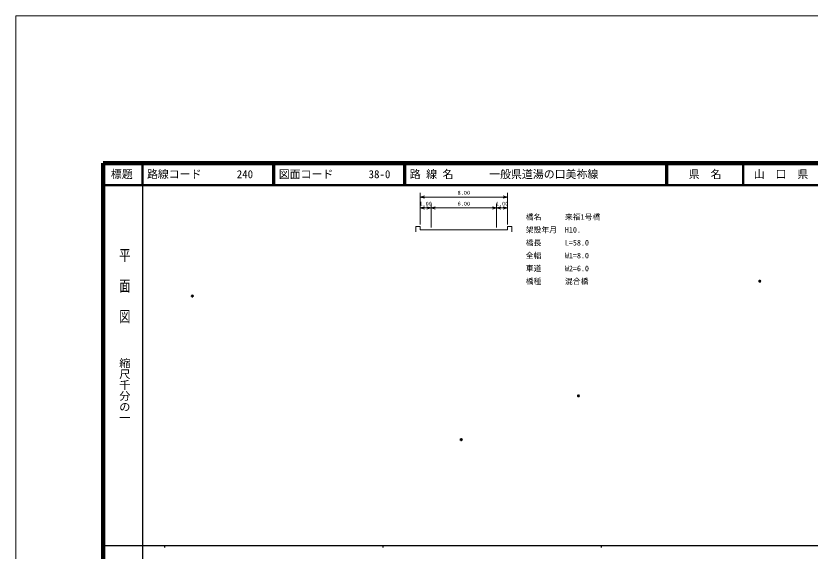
# Model space of a CAD drawing. Units: millimetres on the paper, with parts at other scales. Extents: x 0 to 700, y -48 to 448.
# Drawn here: x 0 to 363.7, y 202.4 to 447.5 of the extents above; entities that cross this region are included whole.
import ezdxf
from ezdxf.enums import TextEntityAlignment as Align

# ---------------------------------------------------------------- set-up
doc = ezdxf.new("R2010")
doc.units = ezdxf.units.MM
doc.header["$PDMODE"] = 32
doc.header["$PDSIZE"] = 0.5
for name, color, linetype, lineweight in [('S-STR-HTXT', 7, 'Continuous', 13), ('S-TTL', 2, 'Continuous', 50), ('S-TTL-BAND', 7, 'Continuous', 25), ('S-TTL-LINE', 7, 'Continuous', 50), ('作業レイヤ1', 7, 'Continuous', 13)]:
    doc.layers.add(name, color=color, linetype=linetype, lineweight=lineweight)
doc.layers.add('S-TTL-TXT', color=7, linetype='Continuous')
doc.styles.add('@ＭＳ ゴシック', font='')
doc.styles.add('ＭＳ ゴシック', font='')
doc.styles.get('@ＭＳ ゴシック').set_extended_font_data('@MS Gothic')
doc.styles.get('ＭＳ ゴシック').set_extended_font_data('MS Gothic')

msp = doc.modelspace()

# ---------------------------------------------------------------- linework, layer by layer
at = {"layer": 'S-STR-HTXT'}
for p, q in [((185.139, 352.041), (185.139, 366.541)), ((187.071, 365.059), (185.139, 364.541)), ((185.139, 364.541), (225.139, 364.541)), ((185.139, 364.541), (187.071, 364.023)), ((225.139, 364.541), (223.207, 365.059)), ((223.207, 364.023), (225.139, 364.541)), ((225.139, 352.041), (225.139, 366.541)), ((190.139, 350.541), (190.139, 361.541)), ((220.139, 350.541), (220.139, 361.541)), ((187.071, 360.059), (185.139, 359.541)), ((185.139, 359.541), (190.139, 359.541)), ((185.139, 359.541), (187.071, 359.023)), ((190.139, 359.541), (188.207, 360.059)), ((188.207, 359.023), (190.139, 359.541)), ((192.071, 360.059), (190.139, 359.541)), ((190.139, 359.541), (220.139, 359.541)), ((190.139, 359.541), (192.071, 359.023)), ((220.139, 359.541), (218.207, 360.059)), ((218.207, 359.023), (220.139, 359.541)), ((222.071, 360.059), (220.139, 359.541)), ((220.139, 359.541), (225.139, 359.541)), ((220.139, 359.541), (222.071, 359.023)), ((225.139, 359.541), (223.207, 360.059)), ((223.207, 359.023), (225.139, 359.541)), ((183.139, 351.041), (185.139, 351.041)), ((183.139, 351.041), (183.139, 348.541)), ((185.139, 349.541), (185.139, 351.041)), ((185.139, 349.541), (190.139, 349.541)), ((190.139, 349.541), (220.139, 349.541)), ((220.139, 349.541), (225.139, 349.541)), ((225.139, 349.541), (225.139, 351.041)), ((225.139, 351.041), (227.139, 351.041)), ((227.139, 351.041), (227.139, 348.541))]:
    msp.add_line(p, q, dxfattribs=at)
at = {"layer": 'S-TTL', "lineweight": 140}
for p, q in [((40, 380), (40, 20)), ((680, 380), (40, 380))]:
    msp.add_line(p, q, dxfattribs=at)
at = {"layer": 'S-TTL', "color": 6}
for p in [(340.684, 326.002), (80.821, 319.196), (257.606, 273.51), (203.925, 253.45)]:
    msp.add_point(p, dxfattribs=at)
at = {"layer": 'S-TTL-BAND'}
for p, q in [((58, 370), (58, 20)), ((40, 205), (579, 205)), ((68, 205), (68, 204)), ((168, 205), (168, 204)), ((268, 205), (268, 204))]:
    msp.add_line(p, q, dxfattribs=at)
at = {"layer": 'S-TTL-LINE'}
for p, q in [((58, 380), (58, 370)), ((117.75, 380), (117.75, 370)), ((118.25, 380), (118.25, 370)), ((177.75, 380), (177.75, 370)), ((178.25, 380), (178.25, 370)), ((297.75, 380), (297.75, 370)), ((298.25, 380), (298.25, 370)), ((333, 380), (333, 370)), ((40, 370), (680, 370))]:
    msp.add_line(p, q, dxfattribs=at)
at = {"layer": '作業レイヤ1'}
msp.add_lwpolyline([(0, -47.5), (700, -47.5), (700, 447.5), (0, 447.5)], close=True, dxfattribs=at)

# ---------------------------------------------------------------- texts
at = {"layer": 'S-STR-HTXT', "style": 'ＭＳ ゴシック'}
for s, p in [('8.00', (205.139, 365.041)), ('1.00', (187.639, 360.041)), ('6.00', (205.139, 360.041)), ('1.00', (222.639, 360.041))]:
    msp.add_text(s, height=1.833, dxfattribs=at).set_placement(p, align=Align.BOTTOM_CENTER)
for s, p in [('橋名\u3000\u3000\u3000来福1号橋', (233.476, 353.368)), ('架設年月\u3000H10.', (233.476, 347.477)), ('橋長\u3000\u3000\u3000L=58.0', (233.476, 341.586)), ('全幅\u3000\u3000\u3000W1=8.0', (233.476, 335.694)), ('車道\u3000\u3000\u3000W2=6.0', (233.476, 329.803)), ('橋種\u3000\u3000\u3000混合橋', (233.476, 323.912))]:
    msp.add_text(s, height=2.566, dxfattribs=at).set_placement(p, align=Align.BOTTOM_LEFT)
at = {"layer": 'S-TTL-BAND', "style": '@ＭＳ ゴシック', "width": 1.4}
msp.add_text('平  面  図', height=3.666, rotation=270, dxfattribs=at).set_placement((49.777, 306.475), align=Align.MIDDLE_RIGHT)
at = {"layer": 'S-TTL-BAND', "style": '@ＭＳ ゴシック'}
msp.add_text('縮尺千分の一', height=3.666, rotation=270, dxfattribs=at).set_placement((49.777, 261.03), align=Align.MIDDLE_RIGHT)
at = {"layer": 'S-TTL-TXT', "style": 'ＭＳ ゴシック'}
for s, p in [('標題', (48.5, 375)), ('県\u3000名', (315.625, 375)), ('山\u3000口\u3000県', (350.375, 375))]:
    msp.add_text(s, height=3.666, dxfattribs=at).set_placement(p, align=Align.MIDDLE_CENTER)
for s, p in [('路線コード', (60, 375)), ('240', (101.142, 375)), ('図面コード', (120.38, 375)), ('38-0', (161.521, 375)), ('路 線 名', (180.38, 375)), ('一般県道湯の口美祢線', (216.734, 375))]:
    msp.add_text(s, height=3.666, dxfattribs=at).set_placement(p, align=Align.MIDDLE_LEFT)

doc.saveas('drawing.dxf')
